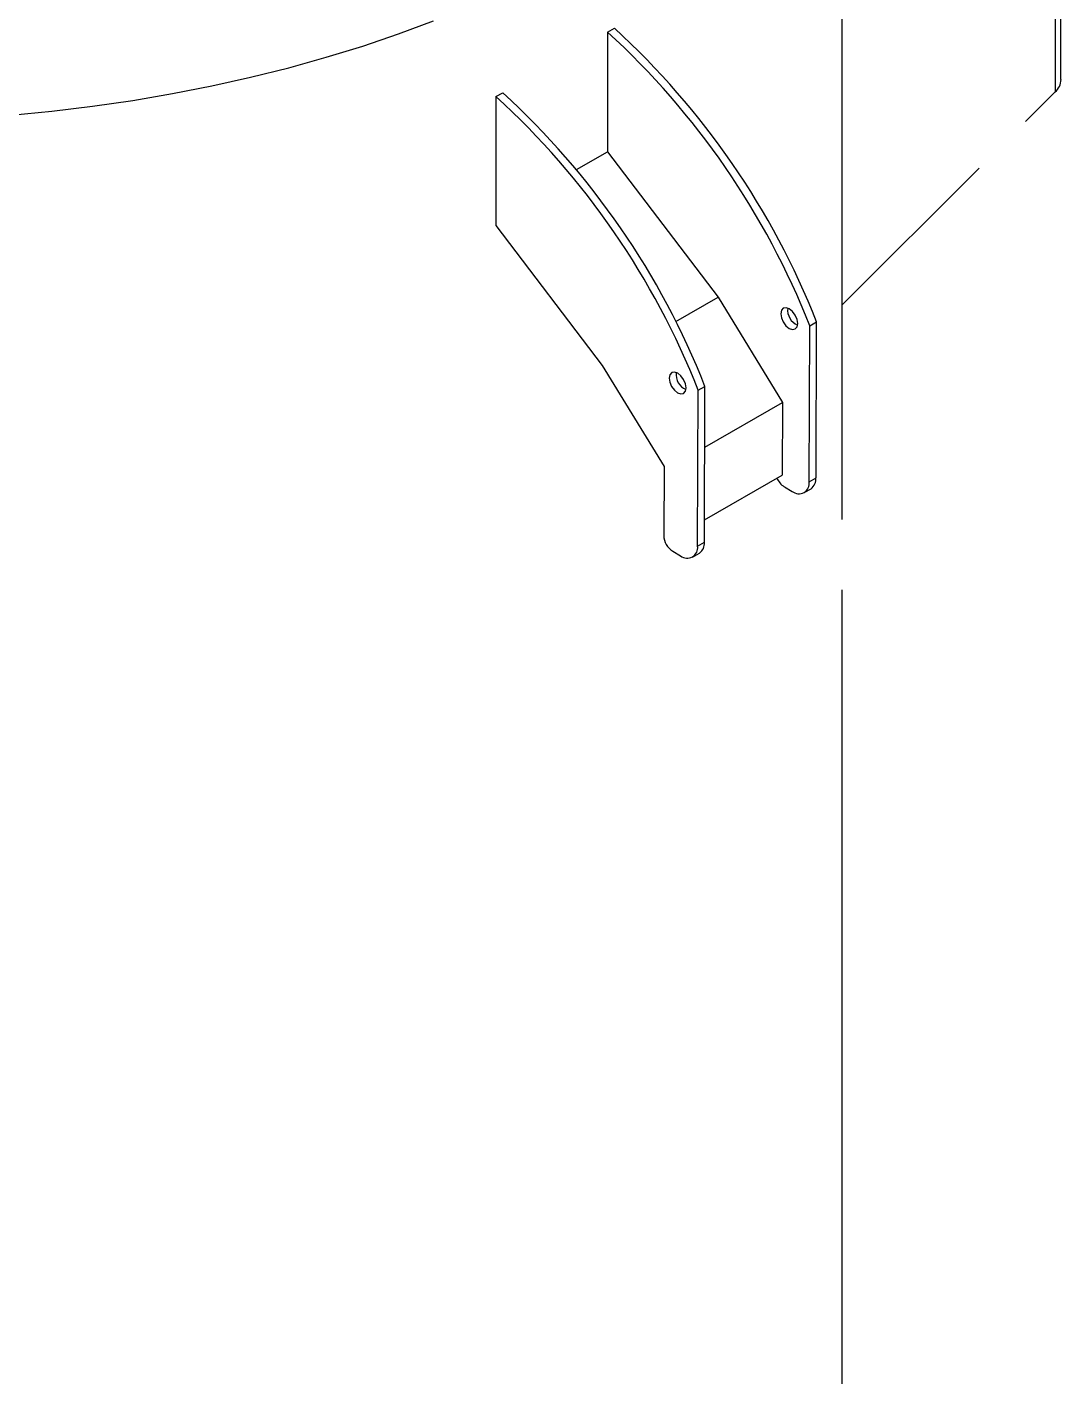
# Model space of a CAD drawing. Header units: millimetres. Extents: x 0 to 6631, y 0 to 4689.
# Drawn here: x 4582.6 to 4798.8, y 3171.8 to 3454 of the extents above; entities that cross this region are included whole.
import ezdxf

# ---------------------------------------------------------------- set-up
doc = ezdxf.new("R2010")
doc.units = ezdxf.units.MM
doc.header["$LTSCALE"] = 13
doc.layers.add('几何体', color=7, linetype='Continuous')

msp = doc.modelspace()

# ---------------------------------------------------------------- linework, layer by layer
at = {"layer": '几何体'}
for p, q in [((4798.82, 3442.99), (4798.82, 3524.65)), ((4753.1, 3351.05), (4753.1, 3521.61)), ((4797.62, 3522.05), (4797.62, 3440.39)), ((4704.02, 3452.88), (4705.44, 3453.7)), ((4704.02, 3452.88), (4704.02, 3427.91)), ((4680.69, 3439.41), (4682.1, 3440.23)), ((4797.62, 3440.39), (4791.42, 3434.2)), ((4680.69, 3439.41), (4680.69, 3412.5)), ((4697.54, 3424.17), (4704.02, 3427.91)), ((4704.02, 3427.91), (4727.11, 3397.49)), ((4781.69, 3424.47), (4753.1, 3395.88)), ((4680.69, 3412.5), (4702.92, 3383.22)), ((4718.28, 3392.39), (4727.11, 3397.49)), ((4727.11, 3397.49), (4740.58, 3375.5)), ((4746.31, 3391.51), (4747.72, 3392.33)), ((4747.6, 3359.74), (4747.72, 3392.33)), ((4746.18, 3358.92), (4746.31, 3391.51)), ((4702.92, 3383.22), (4715.83, 3362.13)), ((4722.85, 3345.45), (4722.97, 3378.04)), ((4722.97, 3378.04), (4724.39, 3378.86)), ((4724.26, 3346.27), (4724.39, 3378.86)), ((4724.34, 3366.13), (4740.58, 3375.5)), ((4740.58, 3375.5), (4740.52, 3360.31)), ((4715.83, 3362.13), (4715.77, 3347.66)), ((4724.28, 3350.94), (4740.52, 3360.31)), ((4740.98, 3357.87), (4742.63, 3356.91)), ((4746.18, 3358.92), (4747.6, 3359.74)), ((4745.15, 3356.65), (4746.56, 3357.47)), ((4717.64, 3344.4), (4719.3, 3343.44)), ((4721.81, 3343.18), (4723.23, 3344)), ((4722.85, 3345.45), (4724.26, 3346.27)), ((4753.1, 2816.82), (4753.1, 3336.3))]:
    msp.add_line(p, q, dxfattribs=at)
at = {"layer": '几何体', "flags": 128}
for points in [[(4579.27, 3435.54), (4587.83, 3436.36), (4596.33, 3437.39), (4604.75, 3438.62), (4613.08, 3440.04), (4621.3, 3441.65), (4629.4, 3443.46), (4637.37, 3445.45), (4645.19, 3447.63), (4652.85, 3449.99), (4660.34, 3452.53), (4667.65, 3455.24)], [(4743.78, 3391.99), (4743.64, 3392.85), (4743.26, 3393.73), (4742.69, 3394.51), (4742.02, 3395.06), (4741.34, 3395.3), (4740.76, 3395.19), (4740.38, 3394.75), (4740.24, 3394.05), (4740.37, 3393.19), (4740.75, 3392.31), (4741.32, 3391.53), (4742, 3390.98), (4742.68, 3390.75), (4743.25, 3390.85), (4743.64, 3391.29), (4743.78, 3391.99)], [(4720.44, 3378.52), (4720.31, 3379.38), (4719.93, 3380.26), (4719.36, 3381.04), (4718.68, 3381.59), (4718, 3381.83), (4717.43, 3381.72), (4717.04, 3381.28), (4716.91, 3380.58), (4717.04, 3379.72), (4717.42, 3378.84), (4717.99, 3378.06), (4718.67, 3377.51), (4719.34, 3377.28), (4719.92, 3377.38), (4720.3, 3377.82), (4720.44, 3378.52)]]:
    msp.add_lwpolyline(points, dxfattribs=at)
at = {"layer": '几何体'}
for centre, radius, start, end in [((4592.67, 3330.91), 165.16, 21.528, 47.6078), ((4594.09, 3331.72), 165.16, 21.528, 47.6078), ((4795.2, 3443.09), 3.63, 311.8448, 358.3583), ((4570.75, 3318.25), 165.16, 21.528, 47.6078), ((4569.34, 3317.44), 165.16, 21.528, 47.6078), ((4745.13, 3394.83), 3.47, 173.5766, 246.418), ((4721.8, 3381.36), 3.47, 173.5766, 246.418), ((4743.12, 3361.24), 4, 202.8774, 237.5092), ((4744.02, 3358.59), 2.18, 230.3616, 8.776), ((4745.1, 3359.5), 2.5, 305.5913, 5.3828), ((4719.85, 3347.84), 4.09, 182.4596, 237.2493), ((4720.69, 3345.12), 2.18, 230.3616, 8.776), ((4721.77, 3346.03), 2.5, 305.5913, 5.3828)]:
    msp.add_arc(centre, radius, start, end, dxfattribs=at)

doc.saveas('drawing.dxf')
